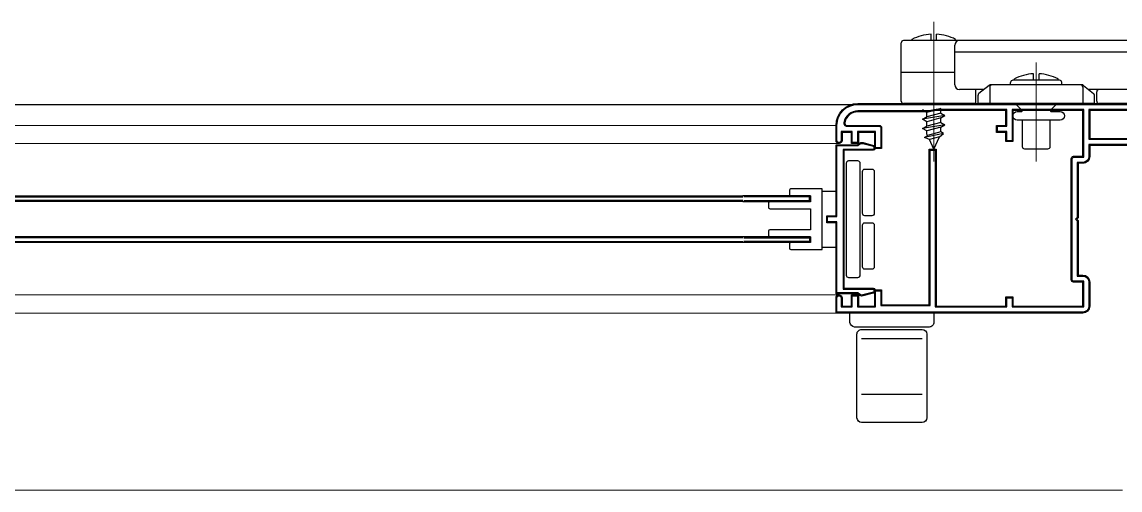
# Model space of a CAD drawing. Header units: millimetres. Extents: x 1251.1 to 1334.1, y 1577.6 to 1641.3.
# Drawn here: x 1309.7236 to 1309.9595, y 1620.3685 to 1620.469 of the extents above; entities that cross this region are included whole.
import ezdxf

# ---------------------------------------------------------------- set-up
doc = ezdxf.new("R2010")
doc.units = ezdxf.units.MM
doc.layers.add('MONTANTI sezioni - windows structure section', color=2, linetype='Continuous')
doc.layers.add('MURATURA', color=140, linetype='Continuous')
doc.layers.add('PROIEZIONI finissime - fine lines', color=251, linetype='Continuous', lineweight=9)

msp = doc.modelspace()

# ---------------------------------------------------------------- linework, layer by layer
at = {"layer": 'MONTANTI sezioni - windows structure section'}
for p, q in [((1309.918882808301, 1620.464955761746), (1309.918882808301, 1620.466338099395)), ((1309.920082808301, 1620.464955761746), (1309.920082808301, 1620.466338099395)), ((1309.912482808301, 1620.451955761745), (1309.912482808301, 1620.464455761746)), ((1309.977746836331, 1620.464955761746), (1309.912982808301, 1620.464955761746)), ((1309.914790713455, 1620.465027165391), (1309.914790713455, 1620.465212485543)), ((1309.923982808301, 1620.455455761745), (1309.923982808301, 1620.463955761745)), ((1309.924174903148, 1620.465027165391), (1309.924174903148, 1620.465212485543)), ((1309.97736814499, 1620.462455761746), (1309.923982808301, 1620.462455761746)), ((1309.912482808301, 1620.458205761746), (1309.923982808301, 1620.458205761746)), ((1309.940882808301, 1620.456455761745), (1309.940882808301, 1620.457838099395)), ((1309.942082808301, 1620.456455761745), (1309.942082808301, 1620.457838099395)), ((1309.931345851307, 1620.45534619615), (1309.929170460777, 1620.453605883726)), ((1309.931482808301, 1620.454955761745), (1309.931482808301, 1620.451455761746)), ((1309.951307417771, 1620.455455761745), (1309.931658198831, 1620.455455761745)), ((1309.935982808301, 1620.455455761745), (1309.935982808301, 1620.455955761746)), ((1309.946482808301, 1620.456455761745), (1309.936482808301, 1620.456455761745)), ((1309.936790713455, 1620.456527165391), (1309.936790713455, 1620.456712485543)), ((1309.946174903147, 1620.456527165391), (1309.946174903147, 1620.456712485543)), ((1309.946982808301, 1620.455455761745), (1309.946982808301, 1620.455955761746)), ((1309.951482808301, 1620.454955761745), (1309.951482808301, 1620.451455761746)), ((1309.951619765295, 1620.45534619615), (1309.953795155825, 1620.453605883726)), ((1309.930232808301, 1620.454455761746), (1309.924982808301, 1620.454455761746)), ((1309.928482808301, 1620.451455761746), (1309.928482808301, 1620.454455761746)), ((1309.928982808301, 1620.451455761746), (1309.928982808301, 1620.453215449322)), ((1309.975982808301, 1620.454455761746), (1309.952732808301, 1620.454455761746)), ((1309.953982808301, 1620.451455761746), (1309.953982808301, 1620.453215449322)), ((1309.954482808301, 1620.451955761745), (1309.954482808301, 1620.453955761745)), ((1309.928482808301, 1620.451455761746), (1309.912982808301, 1620.451455761746)), ((1309.917982808301, 1620.449545754675), (1309.917082808301, 1620.450065369917)), ((1309.920982808301, 1620.450349602252), (1309.917982808301, 1620.449545754675)), ((1309.920982808301, 1620.449384878433), (1309.920982808301, 1620.450349602252)), ((1309.953982808301, 1620.451455761746), (1309.928982808301, 1620.451455761746)), ((1309.972982808301, 1620.451455761746), (1309.954982808301, 1620.451455761746)), ((1309.921882808301, 1620.448865263191), (1309.917082808301, 1620.448065369917)), ((1309.917082808301, 1620.448065369917), (1309.917982808301, 1620.448581030855)), ((1309.917982808301, 1620.447545754675), (1309.917082808301, 1620.448065369917)), ((1309.917982808301, 1620.448581030855), (1309.917982808301, 1620.449545754675)), ((1309.920982808301, 1620.449384878433), (1309.917982808301, 1620.448581030855)), ((1309.920982808301, 1620.448349602252), (1309.917982808301, 1620.447545754675)), ((1309.917982808301, 1620.446581030855), (1309.917982808301, 1620.447545754675)), ((1309.920982808301, 1620.449384878433), (1309.921882808301, 1620.448865263191)), ((1309.920982808301, 1620.448349602252), (1309.921882808301, 1620.448865263191)), ((1309.920982808301, 1620.447384878433), (1309.920982808301, 1620.448349602252)), ((1309.944632808301, 1620.447905761745), (1309.938332808301, 1620.447905761745)), ((1309.921882808301, 1620.446865263191), (1309.917082808301, 1620.446065369917)), ((1309.917082808301, 1620.446065369917), (1309.917982808301, 1620.446581030855)), ((1309.917982808301, 1620.445545754675), (1309.917082808301, 1620.446065369917)), ((1309.920982808301, 1620.447384878433), (1309.917982808301, 1620.446581030855)), ((1309.920982808301, 1620.446349602252), (1309.917982808301, 1620.445545754675)), ((1309.917982808301, 1620.444872522126), (1309.917982808301, 1620.445545754675)), ((1309.920982808301, 1620.445384878433), (1309.918103635896, 1620.444613406512)), ((1309.920982808301, 1620.447384878433), (1309.921882808301, 1620.446865263191)), ((1309.920982808301, 1620.446349602252), (1309.921882808301, 1620.446865263191)), ((1309.920982808301, 1620.445384878433), (1309.920982808301, 1620.446349602252)), ((1309.921558731687, 1620.445027104144), (1309.920982808301, 1620.445384878433)), ((1309.917453967047, 1620.44412417126), (1309.918103635896, 1620.444613406512)), ((1309.921544025705, 1620.445017598464), (1309.917475489264, 1620.44412777264)), ((1309.918532773726, 1620.443693117467), (1309.917475489264, 1620.44412777264)), ((1309.918103635896, 1620.444613406512), (1309.917982808301, 1620.444872522126)), ((1309.920704149208, 1620.444274935773), (1309.918532773726, 1620.443693117467)), ((1309.919482808301, 1620.441655761745), (1309.918532773726, 1620.443693117467)), ((1309.919482808301, 1620.441655761745), (1309.920704149208, 1620.444274935773)), ((1309.920704149208, 1620.444274935773), (1309.921558731687, 1620.445027104144)), ((1309.443148749045, 1620.431605761745), (1309.878482808301, 1620.431605761745)), ((1309.443348749045, 1620.431405761746), (1309.878482808301, 1620.431405761746)), ((1309.892982808301, 1620.431605761745), (1309.878482808301, 1620.431605761745)), ((1309.892782808301, 1620.431405761746), (1309.878682808301, 1620.431405761746)), ((1309.892782808301, 1620.430605761745), (1309.892782808301, 1620.431405761746)), ((1309.892982808301, 1620.430405761745), (1309.892982808301, 1620.431605761745)), ((1309.895482808301, 1620.432605761745), (1309.898482808301, 1620.432605761745)), ((1309.878482808301, 1620.430405761745), (1309.443148749045, 1620.430405761745)), ((1309.878482808301, 1620.430605761745), (1309.443348749045, 1620.430605761745)), ((1309.878482808301, 1620.430405761745), (1309.892982808301, 1620.430405761745)), ((1309.878682808301, 1620.430605761745), (1309.892782808301, 1620.430605761745)), ((1309.892982808301, 1620.422805761745), (1309.443148749045, 1620.422805761745)), ((1309.878482808301, 1620.422605761745), (1309.443348749045, 1620.422605761745)), ((1309.443348749045, 1620.421805761745), (1309.878482808301, 1620.421805761745)), ((1309.888782808301, 1620.421605761745), (1309.464648749044, 1620.421605761745)), ((1309.878682808301, 1620.422605761745), (1309.892782808301, 1620.422605761745)), ((1309.892782808301, 1620.421805761745), (1309.878682808301, 1620.421805761745)), ((1309.892782808301, 1620.422605761745), (1309.892782808301, 1620.421805761745)), ((1309.895482808301, 1620.420605761745), (1309.898482808301, 1620.420605761745)), ((1309.916982808301, 1620.400955761745), (1309.903982808301, 1620.400955761745)), ((1309.916982808301, 1620.388955761746), (1309.903982808301, 1620.388955761746))]:
    msp.add_line(p, q, dxfattribs=at)
for points in [[(1309.961482808301, 1620.442455761746), (1309.952982808301, 1620.442455761746), (1309.952982808301, 1620.440105761745, -0.4142135623730951), (1309.951482808301, 1620.438605761746), (1309.950482808301, 1620.438605761746), (1309.950482808301, 1620.426905761746), (1309.950182808301, 1620.426605761745), (1309.950482808301, 1620.426305761745), (1309.950482808301, 1620.414605761745), (1309.951482808301, 1620.414605761745, -0.4142135623730951), (1309.952982808301, 1620.413105761745), (1309.952982808301, 1620.407955761745, -0.4142135623730951), (1309.951482808301, 1620.406455761746), (1309.898482808301, 1620.406455761746), (1309.898482808301, 1620.409705761745, -1), (1309.899782808301, 1620.409705761745), (1309.899782808301, 1620.407955761745), (1309.901782808301, 1620.407955761745), (1309.901782808301, 1620.410355761745), (1309.903282808301, 1620.410355761745), (1309.903282808301, 1620.407955761745), (1309.906782808301, 1620.407955761745), (1309.906782808301, 1620.411455761745), (1309.908282808301, 1620.411455761745), (1309.908282808301, 1620.408255761746), (1309.918482808301, 1620.408255761746), (1309.918482808301, 1620.441655761745), (1309.919982808301, 1620.441655761745), (1309.919982808301, 1620.407955761745), (1309.934982808301, 1620.407955761745), (1309.934982808301, 1620.409955761745), (1309.936482808301, 1620.409955761745), (1309.936482808301, 1620.407955761745), (1309.951482808301, 1620.407955761745), (1309.951482808301, 1620.413105761745), (1309.949482808301, 1620.413105761745, -0.4142135623730951), (1309.948982808301, 1620.413605761745), (1309.948982808301, 1620.439605761745, -0.4142135623730951), (1309.949482808301, 1620.440105761745), (1309.951482808301, 1620.440105761745), (1309.951482808301, 1620.449955761745), (1309.936482808301, 1620.449955761745), (1309.936482808301, 1620.443255761745), (1309.934982808301, 1620.443255761745), (1309.934982808301, 1620.445255761745), (1309.932982808301, 1620.445255761745), (1309.932982808301, 1620.446755761745), (1309.934982808301, 1620.446755761745), (1309.934982808301, 1620.449955761745), (1309.919982808301, 1620.449955761745), (1309.918482808301, 1620.449655761746), (1309.903182808301, 1620.449655761746, 0.3539972922353393), (1309.900346440441, 1620.447359928412, 0.4771078284050155), (1309.900835469382, 1620.446755761745), (1309.907782808301, 1620.446755761745, -0.4142135623730951), (1309.908282808301, 1620.446255761746), (1309.908282808301, 1620.441755761746), (1309.906782808301, 1620.441755761746), (1309.906782808301, 1620.445255761745), (1309.903282808301, 1620.445255761745), (1309.903282808301, 1620.442855761745), (1309.901782808301, 1620.442855761745), (1309.901782808301, 1620.445255761745), (1309.899782808301, 1620.445255761745), (1309.899782808301, 1620.443505761745, -1), (1309.898482808301, 1620.443505761745), (1309.898482808301, 1620.446755761745, -0.4142135623730951), (1309.903182808301, 1620.451455761746), (1309.968982808301, 1620.451455761746, -0.4142135623730951)], [(1309.961482808301, 1620.442655761746), (1309.952782808301, 1620.442655761746), (1309.952782808301, 1620.440105761745, -0.4142135623731002), (1309.951482808301, 1620.438805761745), (1309.950282808301, 1620.438805761745), (1309.950282808301, 1620.426988604458), (1309.949899965588, 1620.426605761745), (1309.950282808301, 1620.426222919033), (1309.950282808301, 1620.414405761745), (1309.951482808301, 1620.414405761745, -0.4142135623731002), (1309.952782808301, 1620.413105761745), (1309.952782808301, 1620.407955761745, -0.4142135623731002), (1309.951482808301, 1620.406655761745), (1309.898682808301, 1620.406655761745), (1309.898682808301, 1620.409705761745, -1), (1309.899582808301, 1620.409705761745), (1309.899582808301, 1620.407755761745), (1309.901982808301, 1620.407755761745), (1309.901982808301, 1620.410155761746), (1309.903082808301, 1620.410155761746), (1309.903082808301, 1620.407755761745), (1309.906982808301, 1620.407755761745), (1309.906982808301, 1620.411255761745), (1309.908082808301, 1620.411255761745), (1309.908082808301, 1620.408055761746), (1309.918682808301, 1620.408055761746), (1309.918682808301, 1620.441455761745), (1309.919782808301, 1620.441455761745), (1309.919782808301, 1620.407755761745), (1309.935182808301, 1620.407755761745), (1309.935182808301, 1620.409755761745), (1309.936282808301, 1620.409755761745), (1309.936282808301, 1620.407755761745), (1309.951682808301, 1620.407755761745), (1309.951682808301, 1620.413305761745), (1309.949482808301, 1620.413305761745, -0.4142135623731173), (1309.949182808301, 1620.413605761745), (1309.949182808301, 1620.439605761745, -0.4142135623731173), (1309.949482808301, 1620.439905761745), (1309.951682808301, 1620.439905761745), (1309.951682808301, 1620.450155761745), (1309.936282808301, 1620.450155761745), (1309.936282808301, 1620.443455761745), (1309.935182808301, 1620.443455761745), (1309.935182808301, 1620.445455761745), (1309.933182808301, 1620.445455761745), (1309.933182808301, 1620.446555761745), (1309.935182808301, 1620.446555761745), (1309.935182808301, 1620.450155761745), (1309.919963004398, 1620.450155761745), (1309.918463004398, 1620.449855761746), (1309.903182808301, 1620.449855761746, 0.3539972922353391), (1309.900150828864, 1620.447401595079, 0.4771078284050163), (1309.900835469382, 1620.446555761745), (1309.907782808301, 1620.446555761745, -0.4142135623731173), (1309.908082808301, 1620.446255761746), (1309.908082808301, 1620.441955761745), (1309.906982808301, 1620.441955761745), (1309.906982808301, 1620.445455761745), (1309.903082808301, 1620.445455761745), (1309.903082808301, 1620.443055761745), (1309.901982808301, 1620.443055761745), (1309.901982808301, 1620.445455761745), (1309.899582808301, 1620.445455761745), (1309.899582808301, 1620.443505761745, -1), (1309.898682808301, 1620.443505761745), (1309.898682808301, 1620.446755761745, -0.4142135623730966), (1309.903182808301, 1620.451255761745), (1309.968982808301, 1620.451255761745, -0.4142135623730968)], [(1309.919482808301, 1620.406455761746), (1309.919482808301, 1620.404455761746, -0.4142135623730951), (1309.918482808301, 1620.403455761745), (1309.902482808301, 1620.403455761745, -0.4142135623730937), (1309.901482808301, 1620.404455761746), (1309.901482808301, 1620.406455761746)]]:
    msp.add_lwpolyline(points, format="xyb", dxfattribs=at)
for points in [[(1309.943932808301, 1620.441655761745), (1309.939032808301, 1620.441655761745, -0.4142135623730935), (1309.938532808301, 1620.442155761745), (1309.938532808301, 1620.447705761746, 0.4142135623730945), (1309.938332808301, 1620.447905761745), (1309.937382808301, 1620.447905761745, -1.000000000000016), (1309.937382808301, 1620.449705761745), (1309.938249965589, 1620.449705761745, 0.6681786379192907), (1309.938391386945, 1620.450047183102), (1309.936982808301, 1620.451455761746), (1309.945982808301, 1620.451455761746), (1309.944574229657, 1620.450047183102, 0.6681786379192907), (1309.944715651013, 1620.449705761745), (1309.946632808301, 1620.449705761745, -1.000000000000016), (1309.946632808301, 1620.447905761745), (1309.944632808301, 1620.447905761745, 0.4142135623730945), (1309.944432808301, 1620.447705761746), (1309.944432808301, 1620.442155761745, -0.4142135623730965)], [(1309.971682808301, 1620.447455761745, 0.4142135623730988), (1309.968982808301, 1620.450155761745), (1309.952782808301, 1620.450155761745), (1309.952782808301, 1620.443755761745), (1309.962982808301, 1620.443755761745, -0.4142135623731173), (1309.963282808301, 1620.443455761745), (1309.963282808301, 1620.442955761745, 0.4142135623730856), (1309.963982808301, 1620.442255761745), (1309.970982808301, 1620.442255761745, 0.4142135623730856), (1309.971682808301, 1620.442955761745)], [(1309.971482808301, 1620.447455761745, 0.4142135623731018), (1309.968982808301, 1620.449955761745), (1309.952982808301, 1620.449955761745), (1309.952982808301, 1620.443955761745), (1309.962982808301, 1620.443955761745, -0.4142135623730943), (1309.963482808301, 1620.443455761745), (1309.963482808301, 1620.442955761745, 0.4142135623730951), (1309.963982808301, 1620.442455761746), (1309.970982808301, 1620.442455761746, 0.4142135623730951), (1309.971482808301, 1620.442955761745)], [(1309.906782808301, 1620.442164783398), (1309.906782808301, 1620.441705761745, -0.4142135623730843), (1309.906482808301, 1620.441405761746), (1309.900182808301, 1620.441405761746), (1309.900182808301, 1620.411805761745), (1309.906482808301, 1620.411805761745, -0.4142135623730843), (1309.906782808301, 1620.411505761745), (1309.906782808301, 1620.411046740093, -0.3394542588633662), (1309.906560454015, 1620.410756962345), (1309.904295584452, 1620.410150092375, -0.2679491924311567), (1309.903329658626, 1620.41040891142), (1309.903132808301, 1620.410605761745), (1309.898482808301, 1620.410605761745), (1309.898482808301, 1620.425855761745), (1309.896482808301, 1620.425855761745), (1309.896482808301, 1620.427355761746), (1309.898482808301, 1620.427355761746), (1309.898482808301, 1620.442605761745), (1309.903132808301, 1620.442605761745), (1309.903329658626, 1620.442802612071, -0.2679491924311567), (1309.904295584452, 1620.443061431116), (1309.906560454015, 1620.442454561146, -0.3394542588633662)], [(1309.906582808301, 1620.442164783398), (1309.906582808301, 1620.441705761745, -0.4142135623731616), (1309.906482808301, 1620.441605761745), (1309.899982808301, 1620.441605761745), (1309.899982808301, 1620.411605761745), (1309.906482808301, 1620.411605761745, -0.414213562373245), (1309.906582808301, 1620.411505761745), (1309.906582808301, 1620.411046740093, -0.3394542588633766), (1309.906508690205, 1620.41095014751), (1309.904243820644, 1620.41034327754, -0.2679491924311538), (1309.903471079982, 1620.410550332776), (1309.903215651013, 1620.410805761745), (1309.898682808301, 1620.410805761745), (1309.898682808301, 1620.426055761745), (1309.896682808301, 1620.426055761745), (1309.896682808301, 1620.427155761746), (1309.898682808301, 1620.427155761746), (1309.898682808301, 1620.442405761745), (1309.903215651013, 1620.442405761745), (1309.903471079982, 1620.442661190714, -0.2679491924311561), (1309.904243820644, 1620.44286824595), (1309.906508690205, 1620.44226137598, -0.3394542588633804)], [(1309.900682808301, 1620.414605761745, 0.4142135623730965), (1309.901182808301, 1620.414105761746), (1309.903182808301, 1620.414105761746, 0.4142135623730951), (1309.903682808301, 1620.414605761745), (1309.903682808301, 1620.438605761746, 0.4142135623730948), (1309.903182808301, 1620.439105761746), (1309.901182808301, 1620.439105761746, 0.4142135623730954), (1309.900682808301, 1620.438605761746)], [(1309.906682808301, 1620.427855761745, -0.4142135623730958), (1309.906182808301, 1620.427355761746), (1309.904682808301, 1620.427355761746, -0.4142135623730943), (1309.904182808301, 1620.427855761745), (1309.904182808301, 1620.436855761745, -0.4142135623730958), (1309.904682808301, 1620.437355761745), (1309.906182808301, 1620.437355761745, -0.4142135623730943), (1309.906682808301, 1620.436855761745)], [(1309.884282808301, 1620.430355761745, 0.4142135623730951), (1309.883982808301, 1620.430055761746), (1309.883982808301, 1620.429155761746, 0.4142135623730979), (1309.884282808301, 1620.428855761745), (1309.892982808301, 1620.428855761745), (1309.892982808301, 1620.424355761745), (1309.884282808301, 1620.424355761745, 0.4142135623730917), (1309.883982808301, 1620.424055761745), (1309.883982808301, 1620.423155761745, 0.4142135623730979), (1309.884282808301, 1620.422855761745), (1309.892982808301, 1620.422855761745), (1309.892982808301, 1620.421605761745), (1309.888782808301, 1620.421605761745, 0.4142135623730974), (1309.888482808301, 1620.421305761746), (1309.888482808301, 1620.420405761746, 0.4142135623730921), (1309.888782808301, 1620.420105761745), (1309.895482808301, 1620.420105761745), (1309.895482808301, 1620.433105761745), (1309.888782808301, 1620.433105761745, 0.4142135623730951), (1309.888482808301, 1620.432805761746), (1309.888482808301, 1620.431905761746, 0.4142135623730951), (1309.888782808301, 1620.431605761745), (1309.892982808301, 1620.431605761745), (1309.892982808301, 1620.430355761745)], [(1309.906682808301, 1620.416355761746, -0.4142135623730951), (1309.906182808301, 1620.415855761745), (1309.904682808301, 1620.415855761745, -0.4142135623730951), (1309.904182808301, 1620.416355761746), (1309.904182808301, 1620.425355761746, -0.4142135623730945), (1309.904682808301, 1620.425855761745), (1309.906182808301, 1620.425855761745, -0.4142135623730951), (1309.906682808301, 1620.425355761746)], [(1309.902982808301, 1620.401955761746, -0.4142135623730948), (1309.903982808301, 1620.402955761745), (1309.916982808301, 1620.402955761745, -0.4142135623730951), (1309.917982808301, 1620.401955761746), (1309.917982808301, 1620.383955761745, -0.4142135623730951), (1309.916982808301, 1620.382955761745), (1309.903982808301, 1620.382955761745, -0.4142135623730955), (1309.902982808301, 1620.383955761745)]]:
    msp.add_lwpolyline(points, format="xyb", close=True, dxfattribs=at)
for centre, radius, start, end in [((1309.919482808301, 1620.456155761746), 0.0102, 93.37228668341777, 117.3877075305042), ((1309.919482808301, 1620.456155761746), 0.0102, 62.61229246949594, 86.62771331658223), ((1309.912982808301, 1620.464455761746), 0.0004999999999999995, 90, 180), ((1309.924982808301, 1620.463955761745), 0.000999999999999999, 90, 180), ((1309.941482808301, 1620.447655761746), 0.0102, 93.37228668341777, 117.3877075305042), ((1309.941482808301, 1620.447655761746), 0.0102, 62.61229246949594, 86.62771331658223), ((1309.924982808301, 1620.455455761745), 0.000999999999999999, 180, 270), ((1309.931658198831, 1620.454955761745), 0.0004999999999999995, 90, 128.6598082540758), ((1309.931982808301, 1620.454955761745), 0.0004999999999999995, 90, 180), ((1309.936482808301, 1620.455955761746), 0.0004999999999999995, 90, 180), ((1309.946482808301, 1620.455955761746), 0.0004999999999999995, 0, 90), ((1309.950982808301, 1620.454955761745), 0.0004999999999999995, 0, 90), ((1309.951307417771, 1620.454955761745), 0.0004999999999999995, 51.34019174592434, 90), ((1309.929482808301, 1620.453215449322), 0.0004999999999999995, 128.6598082540758, 180), ((1309.953482808301, 1620.453215449322), 0.0004999999999999995, 0, 51.34019174592434), ((1309.954982808301, 1620.453955761745), 0.0004999999999999995, 90, 180), ((1309.912982808301, 1620.451955761745), 0.0004999999999999995, 180, 270), ((1309.954982808301, 1620.451955761745), 0.0004999999999999995, 180, 270)]:
    msp.add_arc(centre, radius, start, end, dxfattribs=at)
at = {"layer": 'MURATURA'}
msp.add_line((1298.445591506608, 1620.451261697454), (1311.445591506608, 1620.451261697454), dxfattribs=at)
at = {"layer": 'PROIEZIONI finissime - fine lines'}
for p, q in [((1309.919482808301, 1620.468955761746), (1309.919482808301, 1620.438997588504)), ((1309.941482808301, 1620.438997588504), (1309.941482808301, 1620.460287641189)), ((1309.437648749044, 1620.446755761746), (1309.878482808301, 1620.446755761746)), ((1309.898482808301, 1620.446755761746), (1309.878482808301, 1620.446755761746)), ((1309.436998749045, 1620.442855761745), (1309.878482808301, 1620.442855761745)), ((1309.899132808301, 1620.442855761745), (1309.878482808301, 1620.442855761745)), ((1309.436998749045, 1620.410355761745), (1309.878482808301, 1620.410355761745)), ((1309.899132808301, 1620.410355761745), (1309.878482808301, 1620.410355761745)), ((1309.437648749044, 1620.406455761746), (1309.878482808301, 1620.406455761746)), ((1309.898482808301, 1620.406455761746), (1309.878482808301, 1620.406455761746)), ((1308.759982808301, 1620.368455761746), (1309.959982808301, 1620.368455761746))]:
    msp.add_line(p, q, dxfattribs=at)

doc.saveas('drawing.dxf')
